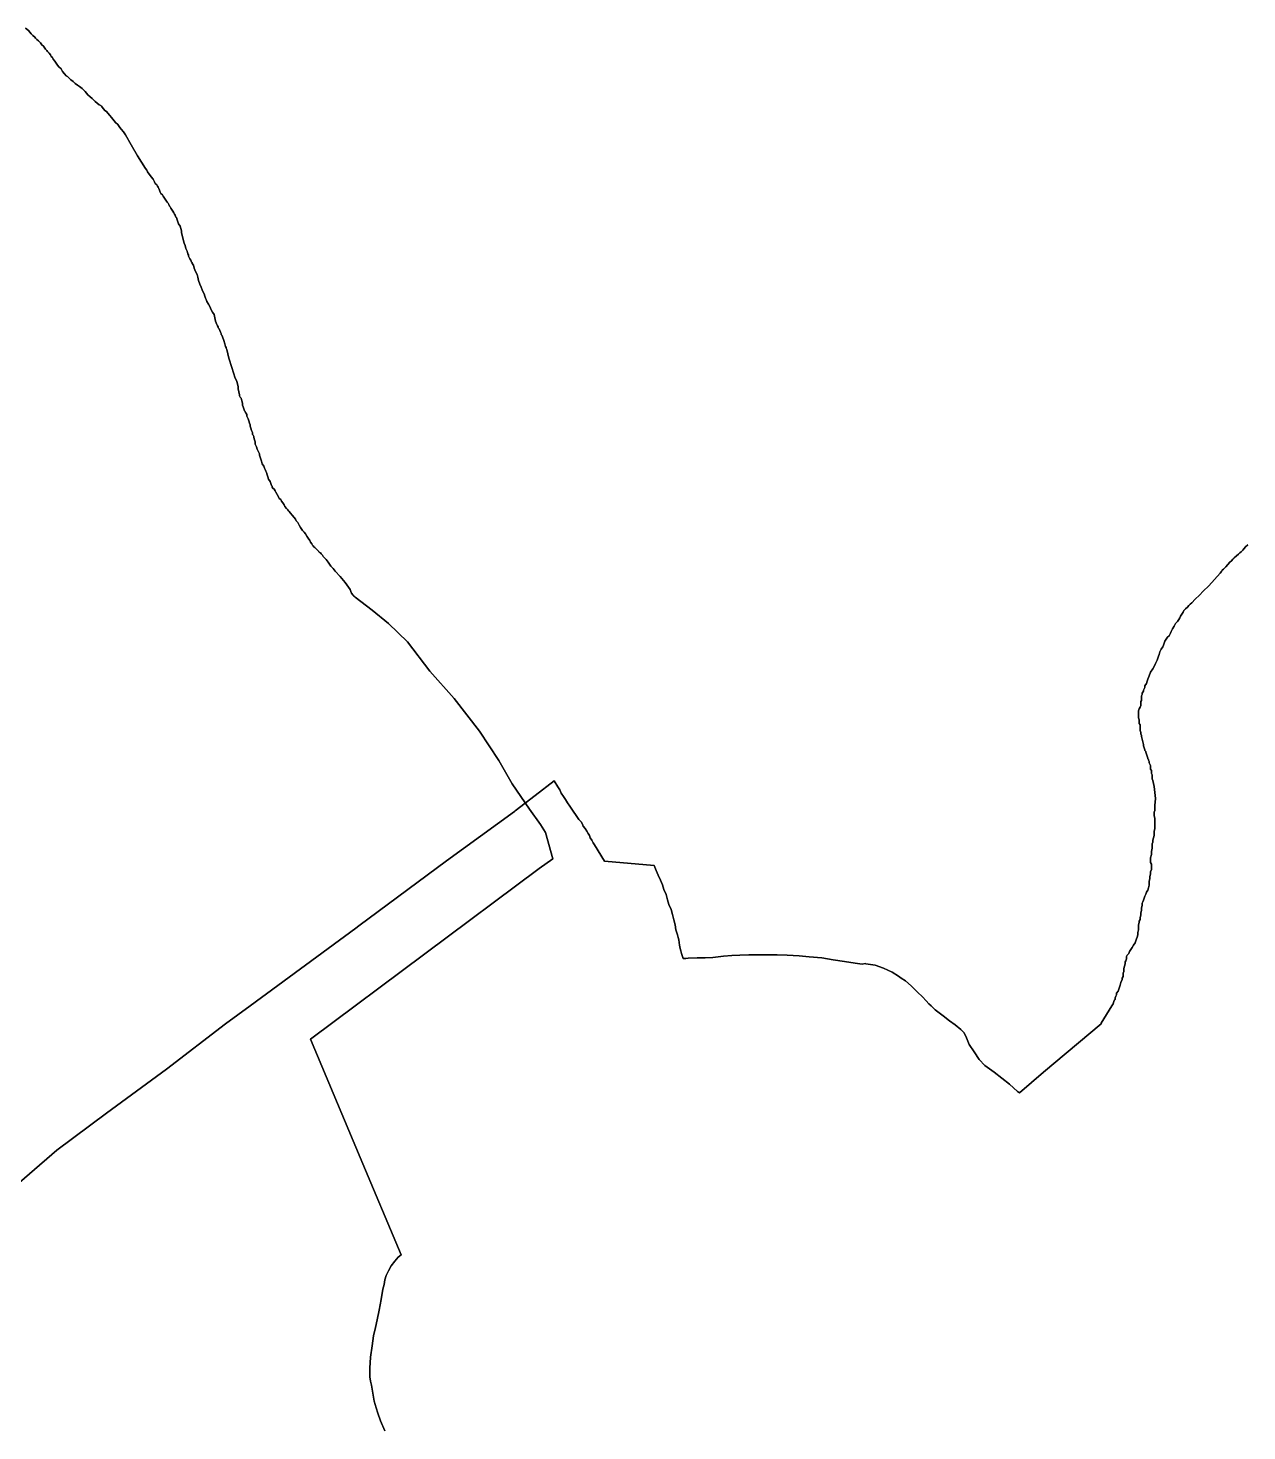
# Model space of a CAD drawing. Header units: inches. Extents: x 11258954 to 11313122, y 3645444 to 3695200.
# Drawn here: x 11282107 to 11283828, y 3675400 to 3677380 of the extents above; entities that cross this region are included whole.
import ezdxf

# ---------------------------------------------------------------- set-up
doc = ezdxf.new("R2010")
doc.units = ezdxf.units.IN
doc.header["$MEASUREMENT"] = 0
doc.layers.add('AnnexationHistory', color=183, linetype='Continuous')
doc.layers.add('ZipCode', color=108, linetype='Continuous')

msp = doc.modelspace()

# ---------------------------------------------------------------- linework, layer by layer
at = {"layer": 'AnnexationHistory'}
for points in [[(11282611, 3675400, 0), (11282605, 3675414.5, 0), (11282601, 3675425.25, 0), (11282599, 3675432.5, 0), (11282596, 3675442.25, 0), (11282594, 3675453.5, 0), (11282592, 3675464.5, 0), (11282591, 3675470.5, 0), (11282590, 3675476.5, 0), (11282590, 3675482.5, 0), (11282590, 3675488.5, 0), (11282591, 3675504, 0), (11282593, 3675520, 0), (11282595, 3675534.5, 0), (11282598, 3675546, 0), (11282600, 3675556.75, 0), (11282603, 3675570.5, 0), (11282606, 3675585.5, 0), (11282608, 3675600.25, 0), (11282610, 3675606.75, 0), (11282611, 3675613.25, 0), (11282613, 3675619.5, 0), (11282616, 3675626, 0), (11282620, 3675633, 0), (11282625, 3675639.75, 0), (11282630, 3675645.25, 0), (11282634, 3675648.5, 0), (11282576, 3675786, 0), (11282506, 3675952.75, 0), (11282829, 3676194, 0), (11282848.0075, 3676207.332, 0), (11282837.9815, 3676244.573, 0), (11282830.8195, 3676256.0315, 0), (11282815.064, 3676277.5165, 0), (11282790.7145, 3676313.325, 0), (11282772.094, 3676346.2685, 0), (11282744.8795, 3676387.806, 0), (11282709.0715, 3676433.641, 0), (11282674.6955, 3676472.314, 0), (11282643.184, 3676513.8515, 0), (11282615.9695, 3676539.6335, 0), (11282593.0525, 3676558.254, 0), (11282569, 3676576.75, 0), (11282568, 3676577.75, 0), (11282567, 3676578.5, 0), (11282566, 3676579.5, 0), (11282566, 3676580.25, 0), (11282564, 3676582.25, 0), (11282563, 3676584.75, 0), (11282562, 3676587.5, 0), (11282555, 3676597.5, 0), (11282548, 3676605.75, 0), (11282541, 3676613.25, 0), (11282538, 3676617.25, 0), (11282535, 3676620.75, 0), (11282533, 3676623.25, 0), (11282531, 3676626, 0), (11282528, 3676630, 0), (11282524, 3676634.25, 0), (11282523, 3676636, 0), (11282521, 3676637.75, 0), (11282520, 3676639.5, 0), (11282519, 3676640, 0), (11282518, 3676640.75, 0), (11282518, 3676641.25, 0), (11282517, 3676642, 0), (11282516, 3676643, 0), (11282515, 3676644.25, 0), (11282514, 3676645, 0), (11282513, 3676646, 0), (11282512, 3676646.75, 0), (11282511, 3676648, 0), (11282510, 3676649, 0), (11282509, 3676650, 0), (11282508, 3676652, 0), (11282506, 3676654.25, 0), (11282505, 3676656.75, 0), (11282503, 3676660, 0), (11282501, 3676663, 0), (11282499, 3676666.25, 0), (11282497, 3676668.5, 0), (11282495, 3676670.75, 0), (11282494, 3676672.5, 0), (11282492, 3676675, 0), (11282490, 3676678.5, 0), (11282488, 3676682.25, 0), (11282486, 3676684.5, 0), (11282485, 3676686.75, 0), (11282483, 3676689, 0), (11282480, 3676692.5, 0), (11282478, 3676695.5, 0), (11282476, 3676697.75, 0), (11282475, 3676698.75, 0), (11282474, 3676700.25, 0), (11282472, 3676701.75, 0), (11282470, 3676704.75, 0), (11282469, 3676707.25, 0), (11282467, 3676710, 0), (11282465, 3676712.25, 0), (11282464, 3676714.5, 0), (11282462, 3676716.25, 0), (11282461, 3676718.5, 0), (11282459, 3676721.5, 0), (11282457, 3676724.75, 0), (11282456, 3676727, 0), (11282455, 3676729, 0), (11282453, 3676730.75, 0), (11282452, 3676732.25, 0), (11282452, 3676733.5, 0), (11282451, 3676734.5, 0), (11282450, 3676737, 0), (11282449, 3676740, 0), (11282447, 3676743.25, 0), (11282446, 3676746.5, 0), (11282445, 3676749.5, 0), (11282444, 3676752.5, 0), (11282443, 3676754.75, 0), (11282442, 3676757, 0), (11282441, 3676758.75, 0), (11282440, 3676761.5, 0), (11282438, 3676764.75, 0), (11282437, 3676768.5, 0), (11282436, 3676771.5, 0), (11282435, 3676774.25, 0), (11282434, 3676777, 0), (11282434, 3676779, 0), (11282433, 3676781, 0), (11282432, 3676782.75, 0), (11282431, 3676785.5, 0), (11282430, 3676789, 0), (11282428, 3676792.75, 0), (11282428, 3676796, 0), (11282427, 3676799, 0), (11282426, 3676802.25, 0), (11282426, 3676803.75, 0), (11282425, 3676805.25, 0), (11282424, 3676806.5, 0), (11282424, 3676809, 0), (11282423, 3676812, 0), (11282422, 3676815.5, 0), (11282421, 3676818, 0), (11282421, 3676820, 0), (11282420, 3676822.25, 0), (11282419, 3676825.5, 0), (11282418, 3676828.5, 0), (11282417, 3676830.5, 0), (11282416, 3676832.25, 0), (11282416, 3676834.5, 0), (11282415, 3676836.75, 0), (11282414, 3676838, 0), (11282414, 3676838.75, 0), (11282413, 3676839.75, 0), (11282412, 3676842.5, 0), (11282411, 3676845.5, 0), (11282410, 3676848, 0), (11282410, 3676850.5, 0), (11282409, 3676854, 0), (11282408, 3676857.5, 0), (11282407, 3676859.25, 0), (11282406, 3676861, 0), (11282406, 3676862.5, 0), (11282405, 3676866.75, 0), (11282404, 3676871, 0), (11282404, 3676874.25, 0), (11282403, 3676877.5, 0), (11282402, 3676881.5, 0), (11282400, 3676886, 0), (11282395, 3676900.75, 0), (11282391, 3676914, 0), (11282388, 3676926.5, 0), (11282387, 3676928, 0), (11282387, 3676929.25, 0), (11282386, 3676930.5, 0), (11282385, 3676934.5, 0), (11282384, 3676939.25, 0), (11282382, 3676944.25, 0), (11282381, 3676946.5, 0), (11282380, 3676947.5, 0), (11282380, 3676948.75, 0), (11282379, 3676951, 0), (11282378, 3676953.25, 0), (11282377, 3676955.5, 0), (11282376, 3676957, 0), (11282376, 3676958.25, 0), (11282375, 3676959.75, 0), (11282374, 3676961.5, 0), (11282372, 3676966.5, 0), (11282371, 3676971, 0), (11282370, 3676975.5, 0), (11282368, 3676979, 0), (11282366, 3676982.25, 0), (11282365, 3676984.75, 0), (11282364, 3676987.25, 0), (11282362, 3676990.5, 0), (11282360, 3676994, 0), (11282359, 3676996.75, 0), (11282358, 3676999, 0), (11282357, 3677001.5, 0), (11282356, 3677004.75, 0), (11282354, 3677008, 0), (11282353, 3677010.5, 0), (11282352, 3677014.25, 0), (11282350, 3677018.75, 0), (11282348, 3677023.75, 0), (11282347, 3677028.25, 0), (11282346, 3677032, 0), (11282344, 3677036.25, 0), (11282342, 3677041, 0), (11282341, 3677045.25, 0), (11282339, 3677047.75, 0), (11282339, 3677048.25, 0), (11282339, 3677049, 0), (11282338, 3677049.75, 0), (11282337, 3677052.25, 0), (11282336, 3677054.25, 0), (11282335, 3677056.25, 0), (11282334, 3677058, 0), (11282334, 3677059.75, 0), (11282333, 3677061.25, 0), (11282332, 3677065, 0), (11282330, 3677069, 0), (11282329, 3677073.25, 0), (11282328, 3677076.5, 0), (11282327, 3677079.75, 0), (11282326, 3677083.75, 0), (11282324, 3677091, 0), (11282324, 3677092.5, 0), (11282324, 3677094, 0), (11282322, 3677100.25, 0), (11282320, 3677103.75, 0), (11282318, 3677109.5, 0), (11282317, 3677112.5, 0), (11282316.22, 3677113.2525, 0), (11282315, 3677116, 0), (11282314, 3677117.25, 0), (11282313, 3677119.25, 0), (11282312.961, 3677119.347, 0), (11282312, 3677121.75, 0), (11282310, 3677124.5, 0), (11282309, 3677126, 0), (11282308, 3677127.5, 0), (11282307, 3677128.75, 0), (11282306, 3677130.75, 0), (11282305, 3677132.75, 0), (11282304, 3677134.5, 0), (11282302, 3677137, 0), (11282300, 3677139.75, 0), (11282298, 3677142.75, 0), (11282297, 3677144.75, 0), (11282295, 3677146.5, 0), (11282294, 3677148.5, 0), (11282293, 3677151, 0), (11282292, 3677153.75, 0), (11282291, 3677155.5, 0), (11282290, 3677157, 0), (11282289, 3677158.75, 0), (11282287, 3677160.75, 0), (11282286, 3677163, 0), (11282285, 3677164.75, 0), (11282284, 3677166.5, 0), (11282281, 3677170, 0), (11282279, 3677173.5, 0), (11282277, 3677175.75, 0), (11282276, 3677177.25, 0), (11282275, 3677179.5, 0), (11282273, 3677181.75, 0), (11282262, 3677199.75, 0), (11282253, 3677215, 0), (11282245, 3677229.5, 0), (11282242, 3677233.5, 0), (11282239, 3677237.25, 0), (11282237, 3677239.5, 0), (11282236, 3677241.25, 0), (11282234, 3677243.75, 0), (11282231, 3677246.5, 0), (11282229, 3677249.25, 0), (11282227, 3677251.5, 0), (11282225, 3677253.75, 0), (11282223, 3677256.75, 0), (11282220, 3677259.75, 0), (11282218, 3677262, 0), (11282216, 3677263.75, 0), (11282214, 3677266, 0), (11282212, 3677268.5, 0), (11282211, 3677269.75, 0), (11282210, 3677270.75, 0), (11282208, 3677271.5, 0), (11282205, 3677274, 0), (11282202, 3677276.5, 0), (11282200, 3677278.5, 0), (11282200, 3677278.75, 0), (11282198, 3677280.75, 0), (11282195, 3677283, 0), (11282192, 3677285.75, 0), (11282190, 3677288.25, 0), (11282188, 3677290.5, 0), (11282186, 3677292.5, 0), (11282184, 3677294.5, 0), (11282182, 3677296.25, 0), (11282180, 3677297.5, 0), (11282177, 3677299.5, 0), (11282174, 3677301.75, 0), (11282171, 3677304.5, 0), (11282168, 3677307, 0), (11282166, 3677309, 0), (11282164, 3677310.75, 0), (11282163, 3677311.5, 0), (11282162, 3677312, 0), (11282161, 3677312.5, 0), (11282159, 3677315.25, 0), (11282156, 3677318.5, 0), (11282154, 3677322.5, 0), (11282151, 3677325.25, 0), (11282149, 3677327.75, 0), (11282147, 3677330.25, 0), (11282145, 3677333.25, 0), (11282143, 3677336.25, 0), (11282142, 3677338.5, 0), (11282140, 3677340, 0), (11282139, 3677342.25, 0), (11282137, 3677344.5, 0), (11282135, 3677346.75, 0), (11282134, 3677348.5, 0), (11282132, 3677350.25, 0), (11282131, 3677351.75, 0), (11282130, 3677353.25, 0), (11282129, 3677354.5, 0), (11282127, 3677356.5, 0), (11282125, 3677359, 0), (11282122, 3677361.75, 0), (11282120, 3677364, 0), (11282118, 3677365.5, 0), (11282117, 3677367.25, 0), (11282114, 3677369.5, 0), (11282112, 3677372, 0), (11282110, 3677374, 0), (11282108, 3677376.75, 0), (11282104, 3677380, 0)], [(11282104, 3677380, 0), (11282108, 3677376.75, 0), (11282110, 3677374, 0), (11282112, 3677372, 0), (11282114, 3677369.5, 0), (11282117, 3677367.25, 0), (11282118, 3677365.5, 0), (11282120, 3677364, 0), (11282122, 3677361.75, 0), (11282125, 3677359, 0), (11282127, 3677356.5, 0), (11282129, 3677354.5, 0), (11282130, 3677353.25, 0), (11282131, 3677351.75, 0), (11282132, 3677350.25, 0), (11282134, 3677348.5, 0), (11282135, 3677346.75, 0), (11282137, 3677344.5, 0), (11282139, 3677342.25, 0), (11282140, 3677340, 0), (11282142, 3677338.5, 0), (11282143, 3677336.25, 0), (11282145, 3677333.25, 0), (11282147, 3677330.25, 0), (11282149, 3677327.75, 0), (11282151, 3677325.25, 0), (11282154, 3677322.5, 0), (11282156, 3677318.5, 0), (11282159, 3677315.25, 0), (11282161, 3677312.5, 0), (11282162, 3677312, 0), (11282163, 3677311.5, 0), (11282164, 3677310.75, 0), (11282166, 3677309, 0), (11282168, 3677307, 0), (11282171, 3677304.5, 0), (11282174, 3677301.75, 0), (11282177, 3677299.5, 0), (11282180, 3677297.5, 0), (11282182, 3677296.25, 0), (11282184, 3677294.5, 0), (11282186, 3677292.5, 0), (11282188, 3677290.5, 0), (11282190, 3677288.25, 0), (11282192, 3677285.75, 0), (11282195, 3677283, 0), (11282198, 3677280.75, 0), (11282200, 3677278.75, 0), (11282200, 3677278.5, 0), (11282202, 3677276.5, 0), (11282205, 3677274, 0), (11282208, 3677271.5, 0), (11282210, 3677270.75, 0), (11282211, 3677269.75, 0), (11282212, 3677268.5, 0), (11282214, 3677266, 0), (11282216, 3677263.75, 0), (11282218, 3677262, 0), (11282220, 3677259.75, 0), (11282223, 3677256.75, 0), (11282225, 3677253.75, 0), (11282227, 3677251.5, 0), (11282229, 3677249.25, 0), (11282231, 3677246.5, 0), (11282234, 3677243.75, 0), (11282236, 3677241.25, 0), (11282237, 3677239.5, 0), (11282239, 3677237.25, 0), (11282242, 3677233.5, 0), (11282245, 3677229.5, 0), (11282253, 3677215, 0), (11282262, 3677199.75, 0), (11282273, 3677181.75, 0), (11282275, 3677179.5, 0), (11282276, 3677177.25, 0), (11282277, 3677175.75, 0), (11282279, 3677173.5, 0), (11282281, 3677170, 0), (11282284, 3677166.5, 0), (11282285, 3677164.75, 0), (11282286, 3677163, 0), (11282287, 3677160.75, 0), (11282289, 3677158.75, 0), (11282290, 3677157, 0), (11282291, 3677155.5, 0), (11282292, 3677153.75, 0), (11282293, 3677151, 0), (11282294, 3677148.5, 0), (11282295, 3677146.5, 0), (11282297, 3677144.75, 0), (11282298, 3677142.75, 0), (11282300, 3677139.75, 0), (11282302, 3677137, 0), (11282304, 3677134.5, 0), (11282305, 3677132.75, 0), (11282306, 3677130.75, 0), (11282307, 3677128.75, 0), (11282308, 3677127.5, 0), (11282309, 3677126, 0), (11282310, 3677124.5, 0), (11282312, 3677121.75, 0), (11282312.961, 3677119.347, 0), (11282313, 3677119.25, 0), (11282314, 3677117.25, 0), (11282315, 3677116, 0), (11282316.22, 3677113.2525, 0), (11282317, 3677112.5, 0), (11282318, 3677109.5, 0), (11282320, 3677103.75, 0), (11282322, 3677100.25, 0), (11282324, 3677094, 0), (11282324, 3677092.5, 0), (11282324, 3677091, 0), (11282326, 3677083.75, 0), (11282327, 3677079.75, 0), (11282328, 3677076.5, 0), (11282329, 3677073.25, 0), (11282330, 3677069, 0), (11282332, 3677065, 0), (11282333, 3677061.25, 0), (11282334, 3677059.75, 0), (11282334, 3677058, 0), (11282335, 3677056.25, 0), (11282336, 3677054.25, 0), (11282337, 3677052.25, 0), (11282338, 3677049.75, 0), (11282339, 3677049, 0), (11282339, 3677048.25, 0), (11282339, 3677047.75, 0), (11282341, 3677045.25, 0), (11282342, 3677041, 0), (11282344, 3677036.25, 0), (11282346, 3677032, 0), (11282347, 3677028.25, 0), (11282348, 3677023.75, 0), (11282350, 3677018.75, 0), (11282352, 3677014.25, 0), (11282353, 3677010.5, 0), (11282354, 3677008, 0), (11282356, 3677004.75, 0), (11282357, 3677001.5, 0), (11282358, 3676999, 0), (11282359, 3676996.75, 0), (11282360, 3676994, 0), (11282362, 3676990.5, 0), (11282364, 3676987.25, 0), (11282365, 3676984.75, 0), (11282366, 3676982.25, 0), (11282368, 3676979, 0), (11282370, 3676975.5, 0), (11282371, 3676971, 0), (11282372, 3676966.5, 0), (11282374, 3676961.5, 0), (11282375, 3676959.75, 0), (11282376, 3676958.25, 0), (11282376, 3676957, 0), (11282377, 3676955.5, 0), (11282378, 3676953.25, 0), (11282379, 3676951, 0), (11282380, 3676948.75, 0), (11282380, 3676947.5, 0), (11282381, 3676946.5, 0), (11282382, 3676944.25, 0), (11282384, 3676939.25, 0), (11282385, 3676934.5, 0), (11282386, 3676930.5, 0), (11282387, 3676929.25, 0), (11282387, 3676928, 0), (11282388, 3676926.5, 0), (11282391, 3676914, 0), (11282395, 3676900.75, 0), (11282400, 3676886, 0), (11282402, 3676881.5, 0), (11282403, 3676877.5, 0), (11282404, 3676874.25, 0), (11282404, 3676871, 0), (11282405, 3676866.75, 0), (11282406, 3676862.5, 0), (11282406, 3676861, 0), (11282407, 3676859.25, 0), (11282408, 3676857.5, 0), (11282409, 3676854, 0), (11282410, 3676850.5, 0), (11282410, 3676848, 0), (11282411, 3676845.5, 0), (11282412, 3676842.5, 0), (11282413, 3676839.75, 0), (11282414, 3676838.75, 0), (11282414, 3676838, 0), (11282415, 3676836.75, 0), (11282416, 3676834.5, 0), (11282416, 3676832.25, 0), (11282417, 3676830.5, 0), (11282418, 3676828.5, 0), (11282419, 3676825.5, 0), (11282420, 3676822.25, 0), (11282421, 3676820, 0), (11282421, 3676818, 0), (11282422, 3676815.5, 0), (11282423, 3676812, 0), (11282424, 3676809, 0), (11282424, 3676806.5, 0), (11282425, 3676805.25, 0), (11282426, 3676803.75, 0), (11282426, 3676802.25, 0), (11282427, 3676799, 0), (11282428, 3676796, 0), (11282428, 3676792.75, 0), (11282430, 3676789, 0), (11282431, 3676785.5, 0), (11282432, 3676782.75, 0), (11282433, 3676781, 0), (11282434, 3676779, 0), (11282434, 3676777, 0), (11282435, 3676774.25, 0), (11282436, 3676771.5, 0), (11282437, 3676768.5, 0), (11282438, 3676764.75, 0), (11282440, 3676761.5, 0), (11282441, 3676758.75, 0), (11282442, 3676757, 0), (11282443, 3676754.75, 0), (11282444, 3676752.5, 0), (11282445, 3676749.5, 0), (11282446, 3676746.5, 0), (11282447, 3676743.25, 0), (11282449, 3676740, 0), (11282450, 3676737, 0), (11282451, 3676734.5, 0), (11282452, 3676733.5, 0), (11282452, 3676732.25, 0), (11282453, 3676730.75, 0), (11282455, 3676729, 0), (11282456, 3676727, 0), (11282457, 3676724.75, 0), (11282459, 3676721.5, 0), (11282461, 3676718.5, 0), (11282462, 3676716.25, 0), (11282464, 3676714.5, 0), (11282465, 3676712.25, 0), (11282467, 3676710, 0), (11282469, 3676707.25, 0), (11282470, 3676704.75, 0), (11282472, 3676701.75, 0), (11282474, 3676700.25, 0), (11282475, 3676698.75, 0), (11282476, 3676697.75, 0), (11282478, 3676695.5, 0), (11282480, 3676692.5, 0), (11282483, 3676689, 0), (11282485, 3676686.75, 0), (11282486, 3676684.5, 0), (11282488, 3676682.25, 0), (11282490, 3676678.5, 0), (11282492, 3676675, 0), (11282494, 3676672.5, 0), (11282495, 3676670.75, 0), (11282497, 3676668.5, 0), (11282499, 3676666.25, 0), (11282501, 3676663, 0), (11282503, 3676660, 0), (11282505, 3676656.75, 0), (11282506, 3676654.25, 0), (11282508, 3676652, 0), (11282509, 3676650, 0), (11282510, 3676649, 0), (11282511, 3676648, 0), (11282512, 3676646.75, 0), (11282513, 3676646, 0), (11282514, 3676645, 0), (11282515, 3676644.25, 0), (11282516, 3676643, 0), (11282517, 3676642, 0), (11282518, 3676641.25, 0), (11282518, 3676640.75, 0), (11282519, 3676640, 0), (11282520, 3676639.5, 0), (11282521, 3676637.75, 0), (11282523, 3676636, 0), (11282524, 3676634.25, 0), (11282528, 3676630, 0), (11282531, 3676626, 0), (11282533, 3676623.25, 0), (11282535, 3676620.75, 0), (11282538, 3676617.25, 0), (11282541, 3676613.25, 0), (11282548, 3676605.75, 0), (11282555, 3676597.5, 0), (11282562, 3676587.5, 0), (11282563, 3676584.75, 0), (11282564, 3676582.25, 0), (11282566, 3676580.25, 0), (11282566, 3676579.5, 0), (11282567, 3676578.5, 0), (11282568, 3676577.75, 0), (11282569, 3676576.75, 0), (11282593.0525, 3676558.254, 0), (11282615.9695, 3676539.6335, 0), (11282643.184, 3676513.8515, 0), (11282674.6955, 3676472.314, 0), (11282709.0715, 3676433.641, 0), (11282744.8795, 3676387.806, 0), (11282772.094, 3676346.2685, 0), (11282790.7145, 3676313.325, 0), (11282815.064, 3676277.5165, 0), (11282830.8195, 3676256.0315, 0), (11282837.9815, 3676244.573, 0), (11282848.0075, 3676207.332, 0), (11282829, 3676194, 0), (11282506, 3675952.75, 0), (11282576, 3675786, 0), (11282634, 3675648.5, 0), (11282630, 3675645.25, 0), (11282625, 3675639.75, 0), (11282620, 3675633, 0), (11282616, 3675626, 0), (11282613, 3675619.5, 0), (11282611, 3675613.25, 0), (11282610, 3675606.75, 0), (11282608, 3675600.25, 0), (11282606, 3675585.5, 0), (11282603, 3675570.5, 0), (11282600, 3675556.75, 0), (11282598, 3675546, 0), (11282595, 3675534.5, 0), (11282593, 3675520, 0), (11282591, 3675504, 0), (11282590, 3675488.5, 0), (11282590, 3675482.5, 0), (11282590, 3675476.5, 0), (11282591, 3675470.5, 0), (11282592, 3675464.5, 0), (11282594, 3675453.5, 0), (11282596, 3675442.25, 0), (11282599, 3675432.5, 0), (11282601, 3675425.25, 0), (11282605, 3675414.5, 0), (11282611, 3675400, 0)]]:
    msp.add_polyline3d(points, dxfattribs=at)
at = {"layer": 'ZipCode'}
for points in [[(11283829, 3676650.75, 0), (11283826, 3676648, 0), (11283824, 3676645.25, 0), (11283822, 3676643, 0), (11283820, 3676641, 0), (11283818, 3676639.25, 0), (11283816, 3676637.25, 0), (11283813, 3676635, 0), (11283810, 3676632.5, 0), (11283808, 3676630.25, 0), (11283806, 3676628, 0), (11283804, 3676626, 0), (11283801, 3676623, 0), (11283798, 3676619.5, 0), (11283795, 3676616.5, 0), (11283793, 3676615, 0), (11283792, 3676613, 0), (11283790, 3676610.75, 0), (11283782, 3676601.75, 0), (11283774, 3676593, 0), (11283766, 3676585.25, 0), (11283761, 3676579.75, 0), (11283755, 3676574, 0), (11283750, 3676569, 0), (11283748, 3676567, 0), (11283746, 3676565, 0), (11283744, 3676562.5, 0), (11283741, 3676560.25, 0), (11283739, 3676557.75, 0), (11283738, 3676555.5, 0), (11283736, 3676553, 0), (11283734, 3676550, 0), (11283733, 3676547.75, 0), (11283732, 3676545.5, 0), (11283730, 3676542.5, 0), (11283727, 3676539.5, 0), (11283725, 3676536, 0), (11283723, 3676532.25, 0), (11283721, 3676528.5, 0), (11283720, 3676526, 0), (11283719, 3676524, 0), (11283718, 3676522.25, 0), (11283716, 3676520.25, 0), (11283714, 3676517.5, 0), (11283712, 3676514.5, 0), (11283711, 3676512, 0), (11283710, 3676509.25, 0), (11283709, 3676506.75, 0), (11283707, 3676503.25, 0), (11283705, 3676499.5, 0), (11283704, 3676496, 0), (11283703, 3676493.5, 0), (11283702, 3676490.75, 0), (11283701, 3676487.75, 0), (11283699, 3676483.25, 0), (11283697, 3676479, 0), (11283695, 3676475.5, 0), (11283692, 3676470.75, 0), (11283690, 3676465.75, 0), (11283688, 3676461.25, 0), (11283687, 3676458.25, 0), (11283686, 3676455, 0), (11283684, 3676451.5, 0), (11283684, 3676449.5, 0), (11283683, 3676447.5, 0), (11283682, 3676445.5, 0), (11283682, 3676444, 0), (11283681, 3676442.5, 0), (11283680, 3676441.25, 0), (11283680, 3676439.5, 0), (11283679, 3676437.5, 0), (11283679, 3676435.5, 0), (11283679, 3676434.25, 0), (11283679, 3676433.25, 0), (11283679, 3676432.25, 0), (11283679, 3676431, 0), (11283678, 3676429.75, 0), (11283678, 3676428.75, 0), (11283678, 3676427.5, 0), (11283678, 3676425.75, 0), (11283678, 3676424, 0), (11283677, 3676421.5, 0), (11283676, 3676419, 0), (11283675, 3676416.5, 0), (11283675, 3676414.75, 0), (11283675, 3676412.75, 0), (11283675, 3676411.25, 0), (11283675, 3676410, 0), (11283675, 3676408.25, 0), (11283675, 3676406.5, 0), (11283676, 3676403.5, 0), (11283676, 3676401, 0), (11283676, 3676398.5, 0), (11283677, 3676396.5, 0), (11283677, 3676394.5, 0), (11283677, 3676392.75, 0), (11283677, 3676391, 0), (11283677, 3676388.5, 0), (11283678, 3676386, 0), (11283678, 3676383.75, 0), (11283679, 3676381.75, 0), (11283679, 3676380, 0), (11283680, 3676376.5, 0), (11283681, 3676372.5, 0), (11283682, 3676369, 0), (11283682, 3676367, 0), (11283683, 3676364.25, 0), (11283684, 3676361.5, 0), (11283684, 3676360.25, 0), (11283685, 3676359, 0), (11283685, 3676358, 0), (11283686, 3676355.25, 0), (11283687, 3676352.25, 0), (11283688, 3676349.5, 0), (11283688, 3676348.5, 0), (11283689, 3676347.75, 0), (11283689, 3676346.75, 0), (11283690, 3676345, 0), (11283690, 3676343, 0), (11283691, 3676341.25, 0), (11283692, 3676339, 0), (11283692, 3676337, 0), (11283692, 3676335.5, 0), (11283692, 3676334, 0), (11283693, 3676332, 0), (11283693, 3676330, 0), (11283693, 3676328, 0), (11283694, 3676326, 0), (11283694, 3676324, 0), (11283694, 3676322.5, 0), (11283694, 3676321, 0), (11283694, 3676320.25, 0), (11283695, 3676318, 0), (11283696, 3676314, 0), (11283697, 3676309.5, 0), (11283698, 3676301.25, 0), (11283699, 3676292.5, 0), (11283698, 3676282.75, 0), (11283698, 3676279, 0), (11283698, 3676275.75, 0), (11283697, 3676273.5, 0), (11283697, 3676271.25, 0), (11283697, 3676268.25, 0), (11283698, 3676265, 0), (11283698, 3676263.25, 0), (11283698, 3676261.5, 0), (11283698, 3676259.5, 0), (11283698, 3676256.75, 0), (11283698, 3676254, 0), (11283698, 3676252, 0), (11283698, 3676249.75, 0), (11283697, 3676246.5, 0), (11283697, 3676243.5, 0), (11283697, 3676242.5, 0), (11283697, 3676241.5, 0), (11283697, 3676240.5, 0), (11283696, 3676237, 0), (11283695, 3676233.75, 0), (11283695, 3676231, 0), (11283694, 3676228.75, 0), (11283694, 3676225.5, 0), (11283694, 3676222.5, 0), (11283693, 3676218, 0), (11283693, 3676213.5, 0), (11283692, 3676209, 0), (11283692, 3676205.5, 0), (11283692, 3676202.5, 0), (11283693, 3676200, 0), (11283693, 3676198, 0), (11283693, 3676195.25, 0), (11283693, 3676192.5, 0), (11283692, 3676189, 0), (11283692, 3676186, 0), (11283691, 3676182.75, 0), (11283691, 3676179.25, 0), (11283690, 3676176, 0), (11283690, 3676173.25, 0), (11283690, 3676170.5, 0), (11283689, 3676166.75, 0), (11283688, 3676163.25, 0), (11283686, 3676160.5, 0), (11283685, 3676157.75, 0), (11283684, 3676155, 0), (11283683, 3676152, 0), (11283682, 3676149.25, 0), (11283681, 3676147, 0), (11283680, 3676144.75, 0), (11283680, 3676141.5, 0), (11283679, 3676138.25, 0), (11283679, 3676134.75, 0), (11283678, 3676131.5, 0), (11283678, 3676128, 0), (11283677, 3676124.75, 0), (11283677, 3676121.75, 0), (11283676, 3676119.5, 0), (11283676, 3676117.5, 0), (11283675, 3676114.25, 0), (11283675, 3676111, 0), (11283675, 3676109.75, 0), (11283675, 3676108.5, 0), (11283675, 3676107.25, 0), (11283674, 3676103.5, 0), (11283674, 3676100, 0), (11283673, 3676097, 0), (11283672, 3676094.5, 0), (11283671, 3676091.75, 0), (11283670, 3676088.75, 0), (11283668, 3676085.5, 0), (11283666, 3676082.5, 0), (11283664, 3676079.5, 0), (11283662, 3676076.5, 0), (11283661, 3676074, 0), (11283659, 3676071.75, 0), (11283658, 3676069.5, 0), (11283658, 3676066.5, 0), (11283657, 3676063.5, 0), (11283656, 3676062, 0), (11283656, 3676060.5, 0), (11283656, 3676059.25, 0), (11283655, 3676056, 0), (11283654, 3676052.75, 0), (11283654, 3676050, 0), (11283654, 3676048.25, 0), (11283653, 3676046.25, 0), (11283653, 3676044, 0), (11283653, 3676041.5, 0), (11283652, 3676039.25, 0), (11283652, 3676037, 0), (11283650, 3676033, 0), (11283649, 3676029.25, 0), (11283648, 3676026.25, 0), (11283647, 3676023.75, 0), (11283646, 3676020.75, 0), (11283644, 3676017.75, 0), (11283644, 3676015.75, 0), (11283643, 3676013.75, 0), (11283642, 3676011.5, 0), (11283642, 3676010, 0), (11283642, 3676009, 0), (11283641, 3676008.25, 0), (11283640, 3676006, 0), (11283639, 3676003, 0), (11283637, 3676000, 0), (11283622, 3675975.5, 0), (11283622, 3675974.5, 0), (11283541, 3675906.25, 0), (11283507, 3675877.25, 0), (11283504, 3675879.25, 0), (11283493, 3675889.25, 0), (11283482, 3675898, 0), (11283471, 3675906.25, 0), (11283458, 3675915.75, 0), (11283450, 3675924.5, 0), (11283443, 3675935.25, 0), (11283436, 3675945.25, 0), (11283432, 3675954.75, 0), (11283429, 3675962, 0), (11283424, 3675966.75, 0), (11283416, 3675973, 0), (11283408, 3675979, 0), (11283399, 3675986, 0), (11283388, 3675994.5, 0), (11283382, 3676000, 0), (11283379, 3676003, 0), (11283375, 3676007, 0), (11283370, 3676012.5, 0), (11283363, 3676019.5, 0), (11283354, 3676028.25, 0), (11283346, 3676035.25, 0), (11283340, 3676039, 0), (11283336, 3676041.75, 0), (11283327, 3676047.75, 0), (11283315, 3676053, 0), (11283303, 3676057.25, 0), (11283290, 3676059.5, 0), (11283289, 3676059.75, 0), (11283285, 3676058.75, 0), (11283275, 3676060.25, 0), (11283260, 3676062.75, 0), (11283244, 3676065, 0), (11283228, 3676067.75, 0), (11283210, 3676069.25, 0), (11283196, 3676070.5, 0), (11283179, 3676071.5, 0), (11283165, 3676072, 0), (11283152, 3676072, 0), (11283139, 3676072, 0), (11283125, 3676072, 0), (11283112, 3676071.75, 0), (11283101, 3676071.25, 0), (11283089, 3676070.25, 0), (11283074, 3676068.25, 0), (11283063, 3676067.75, 0), (11283052, 3676067.75, 0), (11283039, 3676067.25, 0), (11283036, 3676067, 0), (11283032, 3676067, 0), (11283031, 3676069.5, 0), (11283030, 3676073.75, 0), (11283029, 3676077.75, 0), (11283028, 3676081, 0), (11283027, 3676085.5, 0), (11283026, 3676093, 0), (11283025, 3676096.25, 0), (11283024, 3676100.25, 0), (11283022, 3676107.5, 0), (11283021, 3676114.5, 0), (11283019, 3676121.5, 0), (11283017, 3676128.75, 0), (11283015, 3676136, 0), (11283012, 3676143, 0), (11283010, 3676149.75, 0), (11283008, 3676157, 0), (11283005, 3676164, 0), (11283003, 3676170.75, 0), (11283000, 3676177.5, 0), (11282997, 3676184.5, 0), (11282994, 3676191.25, 0), (11282991, 3676198, 0), (11282921, 3676204, 0), (11282907, 3676227.25, 0), (11282905, 3676230.25, 0), (11282903, 3676233.75, 0), (11282901, 3676237.25, 0), (11282900, 3676240.25, 0), (11282898, 3676243.25, 0), (11282896, 3676246.75, 0), (11282894, 3676250.25, 0), (11282891, 3676253.5, 0), (11282890, 3676256.5, 0), (11282888, 3676259.5, 0), (11282885, 3676263, 0), (11282883, 3676266, 0), (11282875, 3676277.5, 0), (11282872, 3676282, 0), (11282869, 3676286.5, 0), (11282866, 3676291, 0), (11282863, 3676295.5, 0), (11282860, 3676300, 0), (11282858, 3676304.75, 0), (11282855, 3676309, 0), (11282850, 3676317.5, 0), (11282823, 3676297, 0), (11282795, 3676275, 0), (11282794, 3676274.25, 0), (11282698, 3676204.5, 0), (11282574.3205, 3676112.7065, 0), (11282570, 3676109.5, 0), (11282421, 3676000, 0), (11282386, 3675974.5, 0), (11282303, 3675910.75, 0), (11282218, 3675848.75, 0), (11282148, 3675796.5, 0), (11282078, 3675735.75, 0)], [(11282078, 3675735.75, 0), (11282148, 3675796.5, 0), (11282218, 3675848.75, 0), (11282303, 3675910.75, 0), (11282386, 3675974.5, 0), (11282421, 3676000, 0), (11282570, 3676109.5, 0), (11282574.3205, 3676112.7065, 0), (11282698, 3676204.5, 0), (11282794, 3676274.25, 0), (11282795, 3676275, 0), (11282823, 3676297, 0), (11282850, 3676317.5, 0), (11282855, 3676309, 0), (11282858, 3676304.75, 0), (11282860, 3676300, 0), (11282863, 3676295.5, 0), (11282866, 3676291, 0), (11282869, 3676286.5, 0), (11282872, 3676282, 0), (11282875, 3676277.5, 0), (11282883, 3676266, 0), (11282885, 3676263, 0), (11282888, 3676259.5, 0), (11282890, 3676256.5, 0), (11282891, 3676253.5, 0), (11282894, 3676250.25, 0), (11282896, 3676246.75, 0), (11282898, 3676243.25, 0), (11282900, 3676240.25, 0), (11282901, 3676237.25, 0), (11282903, 3676233.75, 0), (11282905, 3676230.25, 0), (11282907, 3676227.25, 0), (11282921, 3676204, 0), (11282991, 3676198, 0), (11282994, 3676191.25, 0), (11282997, 3676184.5, 0), (11283000, 3676177.5, 0), (11283003, 3676170.75, 0), (11283005, 3676164, 0), (11283008, 3676157, 0), (11283010, 3676149.75, 0), (11283012, 3676143, 0), (11283015, 3676136, 0), (11283017, 3676128.75, 0), (11283019, 3676121.5, 0), (11283021, 3676114.5, 0), (11283022, 3676107.5, 0), (11283024, 3676100.25, 0), (11283025, 3676096.25, 0), (11283026, 3676093, 0), (11283027, 3676085.5, 0), (11283028, 3676081, 0), (11283029, 3676077.75, 0), (11283030, 3676073.75, 0), (11283031, 3676069.5, 0), (11283032, 3676067, 0), (11283036, 3676067, 0), (11283039, 3676067.25, 0), (11283052, 3676067.75, 0), (11283063, 3676067.75, 0), (11283074, 3676068.25, 0), (11283089, 3676070.25, 0), (11283101, 3676071.25, 0), (11283112, 3676071.75, 0), (11283125, 3676072, 0), (11283139, 3676072, 0), (11283152, 3676072, 0), (11283165, 3676072, 0), (11283179, 3676071.5, 0), (11283196, 3676070.5, 0), (11283210, 3676069.25, 0), (11283228, 3676067.75, 0), (11283244, 3676065, 0), (11283260, 3676062.75, 0), (11283275, 3676060.25, 0), (11283285, 3676058.75, 0), (11283289, 3676059.75, 0), (11283290, 3676059.5, 0), (11283303, 3676057.25, 0), (11283315, 3676053, 0), (11283327, 3676047.75, 0), (11283336, 3676041.75, 0), (11283340, 3676039, 0), (11283346, 3676035.25, 0), (11283354, 3676028.25, 0), (11283363, 3676019.5, 0), (11283370, 3676012.5, 0), (11283375, 3676007, 0), (11283379, 3676003, 0), (11283382, 3676000, 0), (11283388, 3675994.5, 0), (11283399, 3675986, 0), (11283408, 3675979, 0), (11283416, 3675973, 0), (11283424, 3675966.75, 0), (11283429, 3675962, 0), (11283432, 3675954.75, 0), (11283436, 3675945.25, 0), (11283443, 3675935.25, 0), (11283450, 3675924.5, 0), (11283458, 3675915.75, 0), (11283471, 3675906.25, 0), (11283482, 3675898, 0), (11283493, 3675889.25, 0), (11283504, 3675879.25, 0), (11283507, 3675877.25, 0), (11283541, 3675906.25, 0), (11283622, 3675974.5, 0), (11283622, 3675975.5, 0), (11283637, 3676000, 0), (11283639, 3676003, 0), (11283640, 3676006, 0), (11283641, 3676008.25, 0), (11283642, 3676009, 0), (11283642, 3676010, 0), (11283642, 3676011.5, 0), (11283643, 3676013.75, 0), (11283644, 3676015.75, 0), (11283644, 3676017.75, 0), (11283646, 3676020.75, 0), (11283647, 3676023.75, 0), (11283648, 3676026.25, 0), (11283649, 3676029.25, 0), (11283650, 3676033, 0), (11283652, 3676037, 0), (11283652, 3676039.25, 0), (11283653, 3676041.5, 0), (11283653, 3676044, 0), (11283653, 3676046.25, 0), (11283654, 3676048.25, 0), (11283654, 3676050, 0), (11283654, 3676052.75, 0), (11283655, 3676056, 0), (11283656, 3676059.25, 0), (11283656, 3676060.5, 0), (11283656, 3676062, 0), (11283657, 3676063.5, 0), (11283658, 3676066.5, 0), (11283658, 3676069.5, 0), (11283659, 3676071.75, 0), (11283661, 3676074, 0), (11283662, 3676076.5, 0), (11283664, 3676079.5, 0), (11283666, 3676082.5, 0), (11283668, 3676085.5, 0), (11283670, 3676088.75, 0), (11283671, 3676091.75, 0), (11283672, 3676094.5, 0), (11283673, 3676097, 0), (11283674, 3676100, 0), (11283674, 3676103.5, 0), (11283675, 3676107.25, 0), (11283675, 3676108.5, 0), (11283675, 3676109.75, 0), (11283675, 3676111, 0), (11283675, 3676114.25, 0), (11283676, 3676117.5, 0), (11283676, 3676119.5, 0), (11283677, 3676121.75, 0), (11283677, 3676124.75, 0), (11283678, 3676128, 0), (11283678, 3676131.5, 0), (11283679, 3676134.75, 0), (11283679, 3676138.25, 0), (11283680, 3676141.5, 0), (11283680, 3676144.75, 0), (11283681, 3676147, 0), (11283682, 3676149.25, 0), (11283683, 3676152, 0), (11283684, 3676155, 0), (11283685, 3676157.75, 0), (11283686, 3676160.5, 0), (11283688, 3676163.25, 0), (11283689, 3676166.75, 0), (11283690, 3676170.5, 0), (11283690, 3676173.25, 0), (11283690, 3676176, 0), (11283691, 3676179.25, 0), (11283691, 3676182.75, 0), (11283692, 3676186, 0), (11283692, 3676189, 0), (11283693, 3676192.5, 0), (11283693, 3676195.25, 0), (11283693, 3676198, 0), (11283693, 3676200, 0), (11283692, 3676202.5, 0), (11283692, 3676205.5, 0), (11283692, 3676209, 0), (11283693, 3676213.5, 0), (11283693, 3676218, 0), (11283694, 3676222.5, 0), (11283694, 3676225.5, 0), (11283694, 3676228.75, 0), (11283695, 3676231, 0), (11283695, 3676233.75, 0), (11283696, 3676237, 0), (11283697, 3676240.5, 0), (11283697, 3676241.5, 0), (11283697, 3676242.5, 0), (11283697, 3676243.5, 0), (11283697, 3676246.5, 0), (11283698, 3676249.75, 0), (11283698, 3676252, 0), (11283698, 3676254, 0), (11283698, 3676256.75, 0), (11283698, 3676259.5, 0), (11283698, 3676261.5, 0), (11283698, 3676263.25, 0), (11283698, 3676265, 0), (11283697, 3676268.25, 0), (11283697, 3676271.25, 0), (11283697, 3676273.5, 0), (11283698, 3676275.75, 0), (11283698, 3676279, 0), (11283698, 3676282.75, 0), (11283699, 3676292.5, 0), (11283698, 3676301.25, 0), (11283697, 3676309.5, 0), (11283696, 3676314, 0), (11283695, 3676318, 0), (11283694, 3676320.25, 0), (11283694, 3676321, 0), (11283694, 3676322.5, 0), (11283694, 3676324, 0), (11283694, 3676326, 0), (11283693, 3676328, 0), (11283693, 3676330, 0), (11283693, 3676332, 0), (11283692, 3676334, 0), (11283692, 3676335.5, 0), (11283692, 3676337, 0), (11283692, 3676339, 0), (11283691, 3676341.25, 0), (11283690, 3676343, 0), (11283690, 3676345, 0), (11283689, 3676346.75, 0), (11283689, 3676347.75, 0), (11283688, 3676348.5, 0), (11283688, 3676349.5, 0), (11283687, 3676352.25, 0), (11283686, 3676355.25, 0), (11283685, 3676358, 0), (11283685, 3676359, 0), (11283684, 3676360.25, 0), (11283684, 3676361.5, 0), (11283683, 3676364.25, 0), (11283682, 3676367, 0), (11283682, 3676369, 0), (11283681, 3676372.5, 0), (11283680, 3676376.5, 0), (11283679, 3676380, 0), (11283679, 3676381.75, 0), (11283678, 3676383.75, 0), (11283678, 3676386, 0), (11283677, 3676388.5, 0), (11283677, 3676391, 0), (11283677, 3676392.75, 0), (11283677, 3676394.5, 0), (11283677, 3676396.5, 0), (11283676, 3676398.5, 0), (11283676, 3676401, 0), (11283676, 3676403.5, 0), (11283675, 3676406.5, 0), (11283675, 3676408.25, 0), (11283675, 3676410, 0), (11283675, 3676411.25, 0), (11283675, 3676412.75, 0), (11283675, 3676414.75, 0), (11283675, 3676416.5, 0), (11283676, 3676419, 0), (11283677, 3676421.5, 0), (11283678, 3676424, 0), (11283678, 3676425.75, 0), (11283678, 3676427.5, 0), (11283678, 3676428.75, 0), (11283678, 3676429.75, 0), (11283679, 3676431, 0), (11283679, 3676432.25, 0), (11283679, 3676433.25, 0), (11283679, 3676434.25, 0), (11283679, 3676435.5, 0), (11283679, 3676437.5, 0), (11283680, 3676439.5, 0), (11283680, 3676441.25, 0), (11283681, 3676442.5, 0), (11283682, 3676444, 0), (11283682, 3676445.5, 0), (11283683, 3676447.5, 0), (11283684, 3676449.5, 0), (11283684, 3676451.5, 0), (11283686, 3676455, 0), (11283687, 3676458.25, 0), (11283688, 3676461.25, 0), (11283690, 3676465.75, 0), (11283692, 3676470.75, 0), (11283695, 3676475.5, 0), (11283697, 3676479, 0), (11283699, 3676483.25, 0), (11283701, 3676487.75, 0), (11283702, 3676490.75, 0), (11283703, 3676493.5, 0), (11283704, 3676496, 0), (11283705, 3676499.5, 0), (11283707, 3676503.25, 0), (11283709, 3676506.75, 0), (11283710, 3676509.25, 0), (11283711, 3676512, 0), (11283712, 3676514.5, 0), (11283714, 3676517.5, 0), (11283716, 3676520.25, 0), (11283718, 3676522.25, 0), (11283719, 3676524, 0), (11283720, 3676526, 0), (11283721, 3676528.5, 0), (11283723, 3676532.25, 0), (11283725, 3676536, 0), (11283727, 3676539.5, 0), (11283730, 3676542.5, 0), (11283732, 3676545.5, 0), (11283733, 3676547.75, 0), (11283734, 3676550, 0), (11283736, 3676553, 0), (11283738, 3676555.5, 0), (11283739, 3676557.75, 0), (11283741, 3676560.25, 0), (11283744, 3676562.5, 0), (11283746, 3676565, 0), (11283748, 3676567, 0), (11283750, 3676569, 0), (11283755, 3676574, 0), (11283761, 3676579.75, 0), (11283766, 3676585.25, 0), (11283774, 3676593, 0), (11283782, 3676601.75, 0), (11283790, 3676610.75, 0), (11283792, 3676613, 0), (11283793, 3676615, 0), (11283795, 3676616.5, 0), (11283798, 3676619.5, 0), (11283801, 3676623, 0), (11283804, 3676626, 0), (11283806, 3676628, 0), (11283808, 3676630.25, 0), (11283810, 3676632.5, 0), (11283813, 3676635, 0), (11283816, 3676637.25, 0), (11283818, 3676639.25, 0), (11283820, 3676641, 0), (11283822, 3676643, 0), (11283824, 3676645.25, 0), (11283826, 3676648, 0), (11283829, 3676650.75, 0)]]:
    msp.add_polyline3d(points, dxfattribs=at)

doc.saveas('drawing.dxf')
